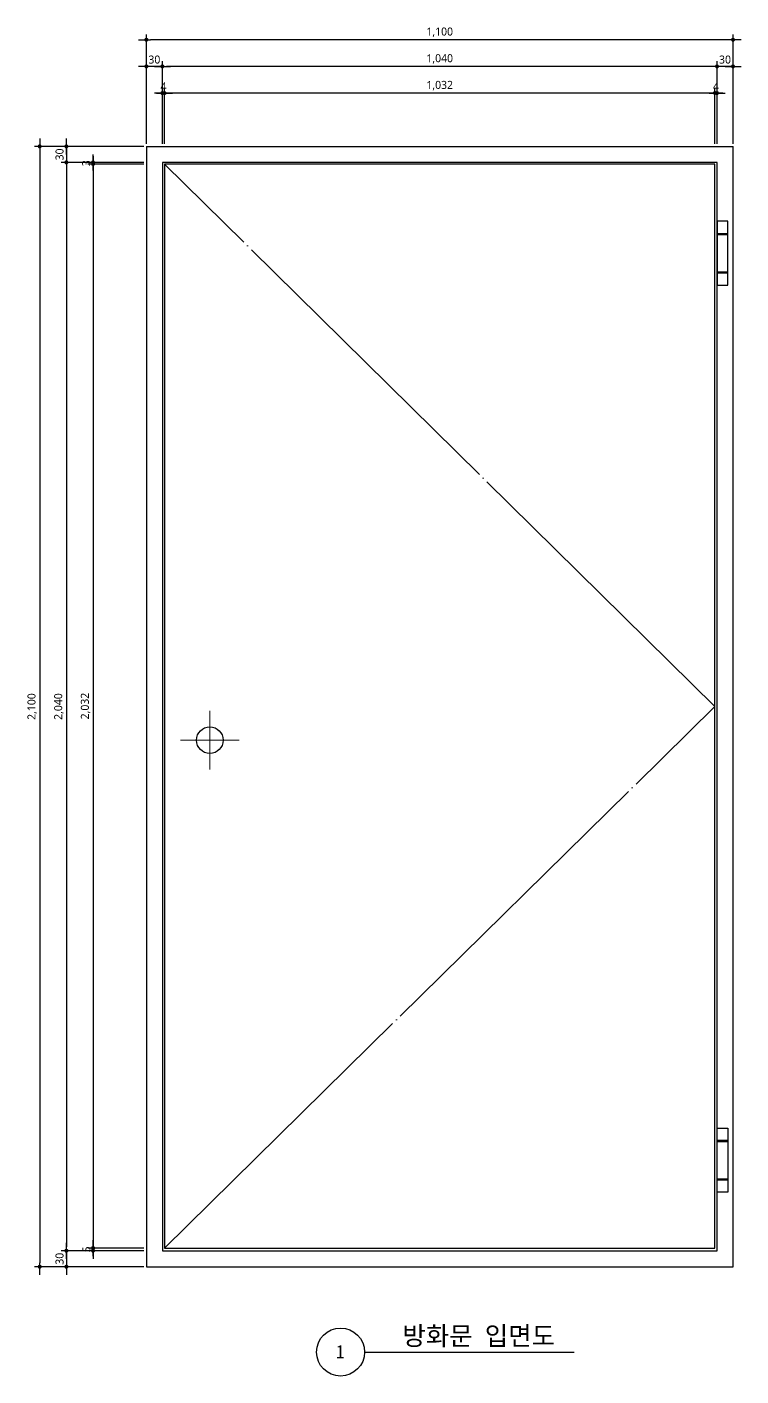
# Model space of a CAD drawing. Header units: millimetres. Extents: x 93288 to 97088, y 35747 to 38508.
# Drawn here: x 93288 to 94627, y 35827 to 38356 of the extents above; entities that cross this region are included whole.
import ezdxf
from ezdxf.enums import TextEntityAlignment as Align

# ---------------------------------------------------------------- set-up
doc = ezdxf.new("R2010")
doc.units = ezdxf.units.MM
doc.linetypes.add('CEN', pattern=[62, 60, -1, 0, -1])
for name, color, linetype, lineweight in [('A-CNTL', 1, 'CEN', 15), ('A-DWXM-WIND', 4, 'Continuous', 25), ('A-XXXX-SYMB', 7, 'Continuous', 25), ('A-XXXX-TXT1', 3, 'Continuous', 25)]:
    doc.layers.add(name, color=color, linetype=linetype, lineweight=lineweight)
doc.layers.add('A-DIMS', color=7, linetype='Continuous')
doc.styles.add('HY울릉도L', font='')
doc.styles.add('돋움', font='malgun.ttf')
doc.styles.add('돋움체', font='')
doc.styles.get('HY울릉도L').set_extended_font_data('HYwulM')
doc.styles.get('돋움체').set_extended_font_data('DotumChe')
doc.dimstyles.new('CDIM', dxfattribs={"dimtxt": 3, "dimasz": 1.5, "dimexe": 2, "dimexo": 1, "dimgap": 1, "dimtad": 1, "dimdec": 0, "dimrnd": 0.5, "dimzin": 0, "dimdsep": 32, "dimlunit": 6, "dimtxsty": 'HY울릉도L', "dimblk1": '_CIDOT', "dimblk2": '_CIDOT', "dimsah": 1, "dimcen": 5.5, "dimclrd": 2, "dimclre": 2, "dimclrt": 7, "dimadec": 0, "dimazin": 0, "dimtfac": 1, "dimtdec": 0, "dimtix": 1, "dimtmove": 2, "dimatfit": 1, "dimldrblk": '_CIDOT', "dimfxl": 1, "dimtolj": 1, "dimtzin": 0, "dimlwd": -1, "dimarcsym": 0})

# ---------------------------------------------------------------- blocks, each defined once
blk = doc.blocks.new('_CIDOT')
at = {"color": 0, "linetype": 'ByBlock'}
blk.add_line((2, 0), (-1, 0), dxfattribs=at)
at = {"color": 0, "linetype": 'ByBlock', "const_width": 0.5}
blk.add_lwpolyline([(-0.25, 0, 1), (0.25, 0, 1)], format="xyb", close=True, dxfattribs=at)
blk = doc.blocks.new('*D90')
at = {"layer": 'A-DIMS', "lineweight": -2, "transparency": 16777216}
for p, q in [((93507.3, 38099.2), (93402.3, 38099.2)), ((93507.3, 36067.2), (93402.3, 36067.2))]:
    blk.add_line(p, q, dxfattribs=at)
at = {"layer": 'A-DIMS', "transparency": 16777216}
blk.add_line((93412.3, 38091.7), (93412.3, 36074.7), dxfattribs=at)
at = {"layer": 'A-DIMS', "transparency": 16777216, "xscale": 7.500000000000002, "yscale": 7.500000000000002, "zscale": 7.500000000000002}
for p, rotation in [((93412.3, 38099.2), 90), ((93412.3, 36067.2), 270)]:
    blk.add_blockref('_CIDOT', p, dxfattribs=dict(at, rotation=rotation))
at = {"layer": 'A-DIMS', "color": 3, "transparency": 16777216, "insert": (93398.3, 37083.2), "char_height": 15, "attachment_point": 5, "rotation": 90, "style": '돋움'}
blk.add_mtext('\\A1;2,032', dxfattribs=at)
blk = doc.blocks.new('*D98')
at = {"layer": 'A-DIMS', "transparency": 16777216}
for p, q in [((93412.3, 38109.7), (93412.3, 38117.2)), ((93412.3, 38102.2), (93412.3, 38099.2)), ((93412.3, 38091.7), (93412.3, 38084.2))]:
    blk.add_line(p, q, dxfattribs=at)
at = {"layer": 'A-DIMS', "lineweight": -2, "transparency": 16777216}
for p, q in [((93507.3, 38102.2), (93402.3, 38102.2)), ((93507.3, 38099.2), (93402.3, 38099.2))]:
    blk.add_line(p, q, dxfattribs=at)
at = {"layer": 'A-DIMS', "transparency": 16777216, "xscale": 7.500000000000002, "yscale": 7.500000000000002, "zscale": 7.500000000000002}
for p, rotation in [((93412.3, 38099.2), 90), ((93412.3, 38102.2), 270)]:
    blk.add_blockref('_CIDOT', p, dxfattribs=dict(at, rotation=rotation))
at = {"layer": 'A-DIMS', "color": 3, "transparency": 16777216, "insert": (93399.5, 38100.7), "char_height": 15, "attachment_point": 5, "rotation": 90, "style": '돋움'}
blk.add_mtext('\\A1;3', dxfattribs=at)
blk = doc.blocks.new('*D99')
at = {"layer": 'A-DIMS', "transparency": 16777216}
for p, q in [((93362.3, 38139.7), (93362.3, 38147.2)), ((93362.3, 38132.2), (93362.3, 38102.2)), ((93362.3, 38094.7), (93362.3, 38087.2))]:
    blk.add_line(p, q, dxfattribs=at)
at = {"layer": 'A-DIMS', "lineweight": -2, "transparency": 16777216}
for p, q in [((93507.3, 38132.2), (93352.3, 38132.2)), ((93507.3, 38102.2), (93352.3, 38102.2))]:
    blk.add_line(p, q, dxfattribs=at)
at = {"layer": 'A-DIMS', "transparency": 16777216, "xscale": 7.500000000000002, "yscale": 7.500000000000002, "zscale": 7.500000000000002}
for p, rotation in [((93362.3, 38132.2), 270), ((93362.3, 38102.2), 90)]:
    blk.add_blockref('_CIDOT', p, dxfattribs=dict(at, rotation=rotation))
at = {"layer": 'A-DIMS', "color": 3, "transparency": 16777216, "insert": (93349.5, 38117.2), "char_height": 15, "attachment_point": 5, "rotation": 90, "style": '돋움'}
blk.add_mtext('\\A1;30', dxfattribs=at)
blk = doc.blocks.new('*D100')
at = {"layer": 'A-DIMS', "lineweight": -2, "transparency": 16777216}
for p, q in [((93507.3, 36062.2), (93352.3, 36062.2)), ((93507.3, 36032.2), (93352.3, 36032.2))]:
    blk.add_line(p, q, dxfattribs=at)
at = {"layer": 'A-DIMS', "transparency": 16777216}
for p, q in [((93362.3, 36069.7), (93362.3, 36077.2)), ((93362.3, 36062.2), (93362.3, 36032.2)), ((93362.3, 36024.7), (93362.3, 36017.2))]:
    blk.add_line(p, q, dxfattribs=at)
at = {"layer": 'A-DIMS', "transparency": 16777216, "xscale": 7.500000000000002, "yscale": 7.500000000000002, "zscale": 7.500000000000002}
for p, rotation in [((93362.3, 36062.2), 270), ((93362.3, 36032.2), 90)]:
    blk.add_blockref('_CIDOT', p, dxfattribs=dict(at, rotation=rotation))
at = {"layer": 'A-DIMS', "color": 3, "transparency": 16777216, "insert": (93349.5, 36047.2), "char_height": 15, "attachment_point": 5, "rotation": 90, "style": '돋움'}
blk.add_mtext('\\A1;30', dxfattribs=at)
blk = doc.blocks.new('*D101')
at = {"layer": 'A-DIMS', "lineweight": -2, "transparency": 16777216}
for p, q in [((93507.3, 36067.2), (93402.3, 36067.2)), ((93507.3, 36062.2), (93402.3, 36062.2))]:
    blk.add_line(p, q, dxfattribs=at)
at = {"layer": 'A-DIMS', "transparency": 16777216}
for p, q in [((93412.3, 36074.7), (93412.3, 36082.2)), ((93412.3, 36067.2), (93412.3, 36062.2)), ((93412.3, 36054.7), (93412.3, 36047.2))]:
    blk.add_line(p, q, dxfattribs=at)
at = {"layer": 'A-DIMS', "transparency": 16777216, "xscale": 7.500000000000002, "yscale": 7.500000000000002, "zscale": 7.500000000000002}
for p, rotation in [((93412.3, 36062.2), 90), ((93412.3, 36067.2), 270)]:
    blk.add_blockref('_CIDOT', p, dxfattribs=dict(at, rotation=rotation))
at = {"layer": 'A-DIMS', "color": 3, "transparency": 16777216, "insert": (93399.7, 36064.7), "char_height": 15, "attachment_point": 5, "rotation": 90, "style": '돋움'}
blk.add_mtext('\\A1;5', dxfattribs=at)
blk = doc.blocks.new('*D102')
at = {"layer": 'A-DIMS', "lineweight": -2, "transparency": 16777216}
for p, q in [((93507.3, 38102.2), (93352.3, 38102.2)), ((93507.3, 36062.2), (93352.3, 36062.2))]:
    blk.add_line(p, q, dxfattribs=at)
at = {"layer": 'A-DIMS', "transparency": 16777216}
blk.add_line((93362.3, 38094.7), (93362.3, 36069.7), dxfattribs=at)
at = {"layer": 'A-DIMS', "transparency": 16777216, "xscale": 7.500000000000002, "yscale": 7.500000000000002, "zscale": 7.500000000000002}
for p, rotation in [((93362.3, 38102.2), 90), ((93362.3, 36062.2), 270)]:
    blk.add_blockref('_CIDOT', p, dxfattribs=dict(at, rotation=rotation))
at = {"layer": 'A-DIMS', "color": 3, "transparency": 16777216, "insert": (93348.3, 37082.2), "char_height": 15, "attachment_point": 5, "rotation": 90, "style": '돋움'}
blk.add_mtext('\\A1;2,040', dxfattribs=at)
blk = doc.blocks.new('*D103')
at = {"layer": 'A-DIMS', "lineweight": -2, "transparency": 16777216}
for p, q in [((93507.3, 38132.2), (93302.3, 38132.2)), ((93507.3, 36032.2), (93302.3, 36032.2))]:
    blk.add_line(p, q, dxfattribs=at)
at = {"layer": 'A-DIMS', "transparency": 16777216}
blk.add_line((93312.3, 38124.7), (93312.3, 36039.7), dxfattribs=at)
at = {"layer": 'A-DIMS', "transparency": 16777216, "xscale": 7.500000000000002, "yscale": 7.500000000000002, "zscale": 7.500000000000002}
for p, rotation in [((93312.3, 38132.2), 90), ((93312.3, 36032.2), 270)]:
    blk.add_blockref('_CIDOT', p, dxfattribs=dict(at, rotation=rotation))
at = {"layer": 'A-DIMS', "color": 3, "transparency": 16777216, "insert": (93298.2, 37082.2), "char_height": 15, "attachment_point": 5, "rotation": 90, "style": '돋움'}
blk.add_mtext('\\A1;2,100', dxfattribs=at)
blk = doc.blocks.new('*D110')
at = {"layer": 'A-DIMS', "lineweight": -2, "transparency": 16777216}
for p, q in [((93546.3, 38137.2), (93546.3, 38242.2)), ((94578.3, 38137.2), (94578.3, 38242.2))]:
    blk.add_line(p, q, dxfattribs=at)
at = {"layer": 'A-DIMS', "transparency": 16777216}
blk.add_line((94570.8, 38232.2), (93553.8, 38232.2), dxfattribs=at)
at = {"layer": 'A-DIMS', "transparency": 16777216, "xscale": 7.500000000000002, "yscale": 7.500000000000002, "zscale": 7.500000000000002, "rotation": 180}
blk.add_blockref('_CIDOT', (93546.3, 38232.2), dxfattribs=at)
at = {"layer": 'A-DIMS', "transparency": 16777216, "xscale": 7.500000000000002, "yscale": 7.500000000000002, "zscale": 7.500000000000002}
blk.add_blockref('_CIDOT', (94578.3, 38232.2), dxfattribs=at)
at = {"layer": 'A-DIMS', "color": 3, "transparency": 16777216, "insert": (94062.3, 38246.2), "char_height": 15, "attachment_point": 5, "style": '돋움'}
blk.add_mtext('\\A1;1,032', dxfattribs=at)
blk = doc.blocks.new('*D106')
at = {"layer": 'A-DIMS', "lineweight": -2, "transparency": 16777216}
for p, q in [((94578.3, 38137.2), (94578.3, 38242.2)), ((94582.3, 38137.2), (94582.3, 38242.2))]:
    blk.add_line(p, q, dxfattribs=at)
at = {"layer": 'A-DIMS', "transparency": 16777216}
for p, q in [((94570.8, 38232.2), (94563.3, 38232.2)), ((94582.3, 38232.2), (94578.3, 38232.2)), ((94589.8, 38232.2), (94597.3, 38232.2))]:
    blk.add_line(p, q, dxfattribs=at)
at = {"layer": 'A-DIMS', "transparency": 16777216, "xscale": 7.500000000000002, "yscale": 7.500000000000002, "zscale": 7.500000000000002, "rotation": 180}
blk.add_blockref('_CIDOT', (94582.3, 38232.2), dxfattribs=at)
at = {"layer": 'A-DIMS', "transparency": 16777216, "xscale": 7.500000000000002, "yscale": 7.500000000000002, "zscale": 7.500000000000002}
blk.add_blockref('_CIDOT', (94578.3, 38232.2), dxfattribs=at)
at = {"layer": 'A-DIMS', "color": 3, "transparency": 16777216, "insert": (94580.3, 38244.7), "char_height": 15, "attachment_point": 5, "style": '돋움'}
blk.add_mtext('\\A1;4', dxfattribs=at)
blk = doc.blocks.new('*D107')
at = {"layer": 'A-DIMS', "lineweight": -2, "transparency": 16777216}
for p, q in [((94582.3, 38137.2), (94582.3, 38292.2)), ((94612.3, 38137.2), (94612.3, 38292.2))]:
    blk.add_line(p, q, dxfattribs=at)
at = {"layer": 'A-DIMS', "transparency": 16777216}
for p, q in [((94574.8, 38282.2), (94567.3, 38282.2)), ((94612.3, 38282.2), (94582.3, 38282.2)), ((94619.8, 38282.2), (94627.3, 38282.2))]:
    blk.add_line(p, q, dxfattribs=at)
at = {"layer": 'A-DIMS', "transparency": 16777216, "xscale": 7.500000000000002, "yscale": 7.500000000000002, "zscale": 7.500000000000002}
blk.add_blockref('_CIDOT', (94582.3, 38282.2), dxfattribs=at)
at = {"layer": 'A-DIMS', "transparency": 16777216, "xscale": 7.500000000000002, "yscale": 7.500000000000002, "zscale": 7.500000000000002, "rotation": 180}
blk.add_blockref('_CIDOT', (94612.3, 38282.2), dxfattribs=at)
at = {"layer": 'A-DIMS', "color": 3, "transparency": 16777216, "insert": (94597.3, 38294.9), "char_height": 15, "attachment_point": 5, "style": '돋움'}
blk.add_mtext('\\A1;30', dxfattribs=at)
blk = doc.blocks.new('*D108')
at = {"layer": 'A-DIMS', "lineweight": -2, "transparency": 16777216}
for p, q in [((93512.3, 38137.2), (93512.3, 38292.2)), ((93542.3, 38137.2), (93542.3, 38292.2))]:
    blk.add_line(p, q, dxfattribs=at)
at = {"layer": 'A-DIMS', "transparency": 16777216}
for p, q in [((93504.8, 38282.2), (93497.3, 38282.2)), ((93542.3, 38282.2), (93512.3, 38282.2)), ((93549.8, 38282.2), (93557.3, 38282.2))]:
    blk.add_line(p, q, dxfattribs=at)
at = {"layer": 'A-DIMS', "transparency": 16777216, "xscale": 7.500000000000002, "yscale": 7.500000000000002, "zscale": 7.500000000000002}
blk.add_blockref('_CIDOT', (93512.3, 38282.2), dxfattribs=at)
at = {"layer": 'A-DIMS', "transparency": 16777216, "xscale": 7.500000000000002, "yscale": 7.500000000000002, "zscale": 7.500000000000002, "rotation": 180}
blk.add_blockref('_CIDOT', (93542.3, 38282.2), dxfattribs=at)
at = {"layer": 'A-DIMS', "color": 3, "transparency": 16777216, "insert": (93527.3, 38294.9), "char_height": 15, "attachment_point": 5, "style": '돋움'}
blk.add_mtext('\\A1;30', dxfattribs=at)
blk = doc.blocks.new('*D109')
at = {"layer": 'A-DIMS', "lineweight": -2, "transparency": 16777216}
for p, q in [((93542.3, 38137.2), (93542.3, 38242.2)), ((93546.3, 38137.2), (93546.3, 38242.2))]:
    blk.add_line(p, q, dxfattribs=at)
at = {"layer": 'A-DIMS', "transparency": 16777216}
for p, q in [((93534.8, 38232.2), (93527.3, 38232.2)), ((93546.3, 38232.2), (93542.3, 38232.2)), ((93553.8, 38232.2), (93561.3, 38232.2))]:
    blk.add_line(p, q, dxfattribs=at)
at = {"layer": 'A-DIMS', "transparency": 16777216, "xscale": 7.500000000000002, "yscale": 7.500000000000002, "zscale": 7.500000000000002, "rotation": 180}
blk.add_blockref('_CIDOT', (93546.3, 38232.2), dxfattribs=at)
at = {"layer": 'A-DIMS', "transparency": 16777216, "xscale": 7.500000000000002, "yscale": 7.500000000000002, "zscale": 7.500000000000002}
blk.add_blockref('_CIDOT', (93542.3, 38232.2), dxfattribs=at)
at = {"layer": 'A-DIMS', "color": 3, "transparency": 16777216, "insert": (93544.3, 38244.7), "char_height": 15, "attachment_point": 5, "style": '돋움'}
blk.add_mtext('\\A1;4', dxfattribs=at)
blk = doc.blocks.new('*D104')
at = {"layer": 'A-DIMS', "lineweight": -2, "transparency": 16777216}
for p, q in [((93542.3, 38137.2), (93542.3, 38292.2)), ((94582.3, 38137.2), (94582.3, 38292.2))]:
    blk.add_line(p, q, dxfattribs=at)
at = {"layer": 'A-DIMS', "transparency": 16777216}
blk.add_line((94574.8, 38282.2), (93549.8, 38282.2), dxfattribs=at)
at = {"layer": 'A-DIMS', "transparency": 16777216, "xscale": 7.500000000000002, "yscale": 7.500000000000002, "zscale": 7.500000000000002, "rotation": 180}
blk.add_blockref('_CIDOT', (93542.3, 38282.2), dxfattribs=at)
at = {"layer": 'A-DIMS', "transparency": 16777216, "xscale": 7.500000000000002, "yscale": 7.500000000000002, "zscale": 7.500000000000002}
blk.add_blockref('_CIDOT', (94582.3, 38282.2), dxfattribs=at)
at = {"layer": 'A-DIMS', "color": 3, "transparency": 16777216, "insert": (94062.3, 38296.2), "char_height": 15, "attachment_point": 5, "style": '돋움'}
blk.add_mtext('\\A1;1,040', dxfattribs=at)
blk = doc.blocks.new('*D105')
at = {"layer": 'A-DIMS', "lineweight": -2, "transparency": 16777216}
for p, q in [((93512.3, 38137.2), (93512.3, 38342.2)), ((94612.3, 38137.2), (94612.3, 38342.2))]:
    blk.add_line(p, q, dxfattribs=at)
at = {"layer": 'A-DIMS', "transparency": 16777216}
blk.add_line((94604.8, 38332.2), (93519.8, 38332.2), dxfattribs=at)
at = {"layer": 'A-DIMS', "transparency": 16777216, "xscale": 7.500000000000002, "yscale": 7.500000000000002, "zscale": 7.500000000000002, "rotation": 180}
blk.add_blockref('_CIDOT', (93512.3, 38332.2), dxfattribs=at)
at = {"layer": 'A-DIMS', "transparency": 16777216, "xscale": 7.500000000000002, "yscale": 7.500000000000002, "zscale": 7.500000000000002}
blk.add_blockref('_CIDOT', (94612.3, 38332.2), dxfattribs=at)
at = {"layer": 'A-DIMS', "color": 3, "transparency": 16777216, "insert": (94062.3, 38346.2), "char_height": 15, "attachment_point": 5, "style": '돋움'}
blk.add_mtext('\\A1;1,100', dxfattribs=at)

msp = doc.modelspace()

# ---------------------------------------------------------------- linework, layer by layer
at = {"layer": 'A-CNTL', "ltscale": 10}
for p, q in [((94578.3, 37082.2), (93546.3, 38099.2)), ((93546.3, 36067.2), (94578.3, 37082.2)), ((93631.3, 37074.2), (93631.3, 36964.2)), ((93686.3, 37019.2), (93576.3, 37019.2))]:
    msp.add_line(p, q, dxfattribs=at)
at = {"layer": 'A-DWXM-WIND'}
for p, q in [((93512.3, 38132.2), (93512.3, 36032.2)), ((93512.3, 38132.2), (94612.3, 38132.2)), ((94612.3, 36032.2), (94612.3, 38132.2)), ((94582.3, 38102.2), (93542.3, 38102.2)), ((93542.3, 38102.2), (93542.3, 36062.2)), ((94578.3, 38099.2), (93546.3, 38099.2)), ((93546.3, 38099.2), (93546.3, 36067.2)), ((94578.3, 36067.2), (94578.3, 38099.2)), ((94582.3, 36062.2), (94582.3, 38102.2)), ((94582.3, 37969.2), (94602.3, 37969.2)), ((94582.3, 37968.2), (94602.3, 37968.2)), ((94582.3, 37967.2), (94602.3, 37967.2)), ((94582.3, 37897.2), (94602.3, 37897.2)), ((94582.3, 37896.2), (94602.3, 37896.2)), ((94582.3, 37895.2), (94602.3, 37895.2)), ((94582.3, 36269.2), (94602.3, 36269.2)), ((94582.3, 36268.2), (94602.3, 36268.2)), ((94582.3, 36267.2), (94602.3, 36267.2)), ((94582.3, 36197.2), (94602.3, 36197.2)), ((94582.3, 36196.2), (94602.3, 36196.2)), ((94582.3, 36195.2), (94602.3, 36195.2)), ((93542.3, 36062.2), (94582.3, 36062.2)), ((93546.3, 36067.2), (94578.3, 36067.2)), ((93512.3, 36032.2), (94612.3, 36032.2))]:
    msp.add_line(p, q, dxfattribs=at)
for points in [[(94582.3, 37872.2), (94602.3, 37872.2), (94602.3, 37992.2), (94582.3, 37992.2)], [(94582.3, 36292.2), (94602.3, 36292.2), (94602.3, 36172.2), (94582.3, 36172.2)]]:
    msp.add_lwpolyline(points, close=True, dxfattribs=at)
msp.add_circle((93631.3, 37019.2), 25, dxfattribs=at)
at = {"layer": 'A-XXXX-SYMB'}
msp.add_line((93921.4, 35872.3), (94314.5, 35872.3), dxfattribs=at)
msp.add_circle((93876.4, 35872.3), 45, dxfattribs=at)

# ---------------------------------------------------------------- texts
at = {"layer": 'A-XXXX-TXT1', "style": '돋움체'}
msp.add_text('방화문 입면도', height=35, dxfattribs=at).set_placement((94278.5, 35874.6), align=Align.BOTTOM_RIGHT)
msp.add_text('1', height=25, dxfattribs=at).set_placement((93875.9, 35872.8), align=Align.MIDDLE)

# ---------------------------------------------------------------- dimensions: what is measured, and where the dimension line sits
at = {"layer": 'A-DIMS'}
for base, p1, p2, picture, middle in [((93512.3, 38332.2), (94612.3, 38132.2), (93512.3, 38132.2), '*D105', (94062.3, 38346.2)), ((93512.3, 38282.2), (93542.3, 38132.2), (93512.3, 38132.2), '*D108', (93527.3, 38294.9)), ((93542.3, 38282.2), (94582.3, 38132.2), (93542.3, 38132.2), '*D104', (94062.3, 38296.2)), ((94582.3, 38282.2), (94612.3, 38132.2), (94582.3, 38132.2), '*D107', (94597.3, 38294.9)), ((93542.3, 38232.2), (93546.3, 38132.2), (93542.3, 38132.2), '*D109', (93544.3, 38244.7)), ((93546.3, 38232.2), (94578.3, 38132.2), (93546.3, 38132.2), '*D110', (94062.3, 38246.2)), ((94578.3, 38232.2), (94582.3, 38132.2), (94578.3, 38132.2), '*D106', (94580.3, 38244.7))]:
    dim = msp.add_linear_dim(base=base, p1=p1, p2=p2, dimstyle='CDIM', override={"dimscale": 5, "dimtxsty": '돋움', "dimclrd": 256, "dimclre": 256, "dimclrt": 3}, dxfattribs=at)
    dim.commit()
    dim.dimension.update_dxf_attribs({"geometry": picture, "text_midpoint": middle})
for base, p1, p2, picture, middle in [((93312.3, 36032.2), (93512.3, 38132.2), (93512.3, 36032.2), '*D103', (93298.2, 37082.2)), ((93362.3, 38102.2), (93512.3, 38132.2), (93512.3, 38102.2), '*D99', (93349.5, 38117.2)), ((93362.3, 36062.2), (93512.3, 38102.2), (93512.3, 36062.2), '*D102', (93348.3, 37082.2)), ((93412.3, 36067.2), (93512.3, 38099.2), (93512.3, 36067.2), '*D90', (93398.3, 37083.2)), ((93412.3, 38099.2), (93512.3, 38102.2), (93512.3, 38099.2), '*D98', (93399.5, 38100.7)), ((93362.3, 36032.2), (93512.3, 36062.2), (93512.3, 36032.2), '*D100', (93349.5, 36047.2)), ((93412.3, 36062.2), (93512.3, 36067.2), (93512.3, 36062.2), '*D101', (93399.7, 36064.7))]:
    dim = msp.add_linear_dim(base=base, p1=p1, p2=p2, angle=90, dimstyle='CDIM', override={"dimscale": 5, "dimtxsty": '돋움', "dimclrd": 256, "dimclre": 256, "dimclrt": 3}, dxfattribs=at)
    dim.commit()
    dim.dimension.update_dxf_attribs({"geometry": picture, "text_midpoint": middle})

doc.saveas('drawing.dxf')
